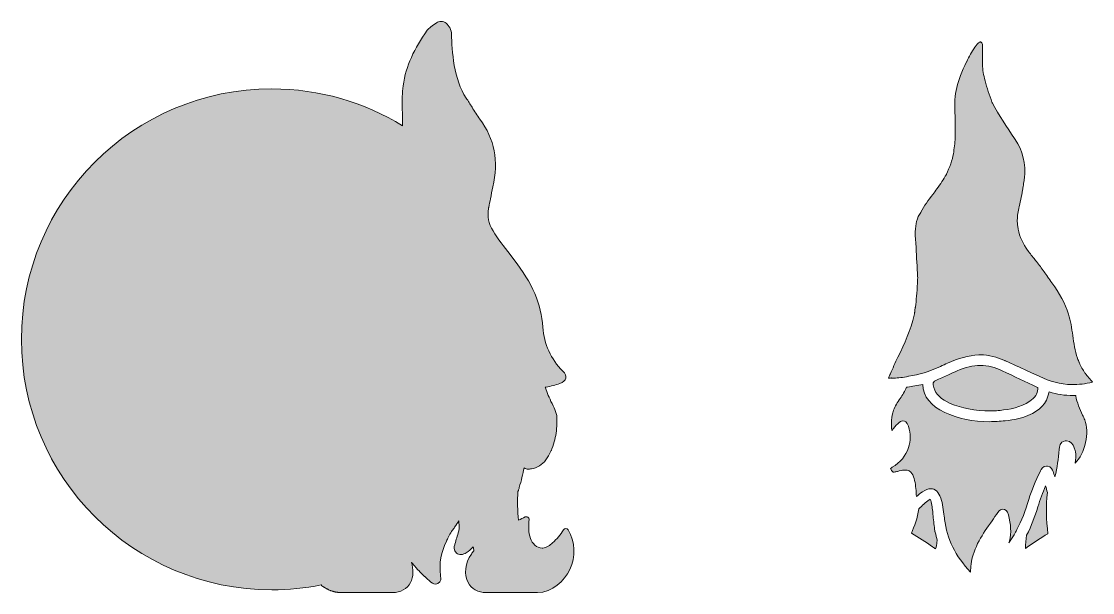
# Model space of a CAD drawing. Extents: x 5196 to 9860, y -2324 to 957.
# Drawn here: x 8253 to 9830, y -2324 to -1484 of the extents above; entities that cross this region are included whole.
import ezdxf

# ---------------------------------------------------------------- set-up
doc = ezdxf.new("R2010")
doc.units = 0
doc.header["$MEASUREMENT"] = 0
doc.layers.add('Layer 1', color=7, linetype='Continuous', lineweight=0)

# ---------------------------------------------------------------- blocks, each defined once
blk = doc.blocks.new('Block_1')
at = {"layer": 'Layer 1', "true_color": 0x66b9e0, "transparency": 33554687}
h = blk.add_hatch(color=143, dxfattribs=at)
h.dxf.hatch_style = 2
edge = h.paths.add_edge_path()
edge.add_spline(control_points=[(9830.1, -2014.8), (9819.7, -2017), (9809.1, -2018.2), (9799.9, -2018.2), (9798.9, -2018.2), (9798, -2018.2), (9797, -2018.1), (9795.9, -2018.1), (9794.6, -2018), (9793, -2017.9), (9776.2, -2016.7), (9761, -2010.5), (9747.1, -2003.9), (9742.6, -2001.8), (9738.1, -1999.7), (9733.6, -1997.7), (9723, -1992.8), (9712.1, -1987.8), (9701.4, -1983), (9701.2, -1982.9), (9700.9, -1982.8), (9700.6, -1982.7), (9700.5, -1982.7), (9700.1, -1982.6), (9699.5, -1982.4), (9689.6, -1978.3), (9677.6, -1974.2), (9664.6, -1974.2), (9664, -1974.2), (9663.4, -1974.2), (9662.8, -1974.2), (9662.7, -1974.2), (9662.6, -1974.2), (9662.5, -1974.2), (9647.7, -1975.5), (9632.3, -1979.6), (9616.7, -1986.4), (9616.7, -1986.5), (9616.6, -1986.5), (9616.5, -1986.5), (9613.1, -1988.3), (9609.7, -1989.9), (9606.3, -1991.4), (9589.7, -1998.9), (9574.4, -2003.6), (9559.6, -2005.9), (9559.5, -2005.9), (9559.4, -2005.9), (9559.3, -2005.9), (9551.1, -2007.7), (9543.9, -2008.5), (9537.6, -2008.5), (9536.4, -2008.5), (9535.3, -2008.5), (9534.2, -2008.5), (9533.9, -2008.4), (9533.7, -2008.4), (9533.4, -2008.4), (9533, -2008.4), (9532.4, -2008.5), (9531.8, -2008.5), (9531.4, -2008.5), (9530.8, -2008.5), (9530.3, -2008.5), (9530.2, -2008.5), (9530.1, -2008.5), (9529.9, -2008.5), (9530.1, -2007.2), (9531.2, -2004.8), (9531.7, -2003.6), (9531.8, -2003.3), (9532, -2003), (9532.1, -2002.7), (9535.7, -1994.3), (9539.7, -1985.9), (9543.6, -1977.7), (9553, -1958), (9562.8, -1937.7), (9567.3, -1915.9), (9567.6, -1914.5), (9567.9, -1913.2), (9568.1, -1911.9), (9568.2, -1911.6), (9568.2, -1911.4), (9568.2, -1911.1), (9568.3, -1908.6), (9568.6, -1906.2), (9569.1, -1904.7), (9569.2, -1904.5), (9569.2, -1904.4), (9569.2, -1904.2), (9569.3, -1904.1), (9569.3, -1903.9), (9569.3, -1903.8), (9570.6, -1894.3), (9571.6, -1882.6), (9572.2, -1868.9), (9572.3, -1868.8), (9572.3, -1868.5), (9572.3, -1868.5), (9572.2, -1867.5), (9572.3, -1866.4), (9572.4, -1865.1), (9572.4, -1865.1), (9572.4, -1864.5), (9572.4, -1864.5), (9572.5, -1863.5), (9572.6, -1862.2), (9572.6, -1861.1), (9572.6, -1861.1), (9572.6, -1861), (9572.6, -1861), (9572.6, -1860.8), (9572.6, -1860.6), (9572.6, -1860.4), (9572.6, -1860.4), (9572.5, -1859.3), (9572.5, -1859.3), (9571.8, -1845.3), (9571, -1830.9), (9570.2, -1816.7), (9570.2, -1816.6), (9570.2, -1816.5), (9570.2, -1816.4), (9568.5, -1799.1), (9568.8, -1785.6), (9570.9, -1778.4), (9572.6, -1772.3), (9574.2, -1769.3), (9577.1, -1764.8), (9577.1, -1764.8), (9577.1, -1764.7), (9577.1, -1764.7), (9577.2, -1764.6), (9577.2, -1764.6), (9577.2, -1764.5), (9582.1, -1755.3), (9588.5, -1746.8), (9594.7, -1738.6), (9596.8, -1735.8), (9598.9, -1733), (9600.9, -1730.2), (9606.2, -1722.9), (9610.9, -1716.3), (9614.8, -1709.1), (9614.8, -1709.1), (9614.8, -1709), (9614.8, -1709), (9614.9, -1708.9), (9615, -1708.8), (9615, -1708.6), (9619.2, -1699.5), (9623.9, -1686.7), (9625.2, -1678.7), (9626.4, -1671), (9627.3, -1662.8), (9627.8, -1655.1), (9627.8, -1655), (9627.8, -1654.7), (9627.8, -1654.7), (9627.9, -1646.5), (9627.9, -1638.4), (9627.8, -1629.9), (9627.8, -1629.9), (9627.8, -1628.4), (9627.8, -1628.4), (9627.8, -1627.6), (9627.8, -1626.7), (9627.8, -1625.8), (9627.8, -1625.8), (9627.8, -1625.5), (9627.8, -1625.4), (9627.3, -1617), (9626.8, -1608), (9627.3, -1599.1), (9627.7, -1592.5), (9628.7, -1586.7), (9630.2, -1581.3), (9630.2, -1581.3), (9630.3, -1581.2), (9630.3, -1581.1), (9632.8, -1569.4), (9637.2, -1557.8), (9644.7, -1543.4), (9644.7, -1543.3), (9644.8, -1543.2), (9644.8, -1543.1), (9648, -1535.6), (9652.1, -1528.5), (9656.9, -1521.9), (9657.8, -1520.6), (9658.8, -1519.3), (9659.8, -1518), (9660.8, -1516.8), (9661.8, -1515.6), (9662.9, -1514.8), (9663.6, -1514.4), (9664.2, -1514.1), (9664.8, -1514), (9664.9, -1514), (9664.9, -1514), (9665, -1514), (9665.1, -1514), (9665.2, -1514), (9665.3, -1514.1), (9665.6, -1514.1), (9666, -1514.3), (9666.3, -1514.6), (9666.4, -1514.7), (9666.4, -1514.8), (9666.5, -1514.8), (9667, -1515.3), (9667.3, -1515.9), (9667.6, -1516.6), (9668.2, -1518.4), (9668.1, -1520.6), (9668.1, -1523), (9668.1, -1523), (9668.1, -1523.5), (9668.1, -1523.6), (9668, -1528.5), (9668, -1533.5), (9667.9, -1538.4), (9667.9, -1541.2), (9667.9, -1544), (9667.9, -1546.9), (9667.9, -1546.9), (9667.9, -1547.1), (9667.9, -1547.1), (9668.2, -1554.8), (9669.5, -1562.9), (9671.8, -1571.2), (9674.6, -1581.6), (9678.2, -1592.4), (9682, -1602.6), (9682.1, -1602.7), (9682.1, -1602.8), (9682.1, -1602.9), (9682.1, -1602.9), (9682.3, -1603.1), (9682.3, -1603.1), (9682.4, -1603.4), (9682.5, -1603.6), (9682.6, -1604), (9692.3, -1622), (9703.9, -1639.3), (9715.1, -1656.1), (9715.1, -1656.1), (9716.1, -1657.5), (9716.1, -1657.5), (9727.5, -1674.5), (9732, -1693.2), (9729.7, -1714.7), (9729.5, -1716.4), (9729.3, -1718.1), (9729, -1719.8), (9728.5, -1723), (9728, -1726.2), (9727.5, -1729.2), (9727.3, -1730.2), (9727.1, -1731.2), (9727, -1732.2), (9725.3, -1741.7), (9723.4, -1750.6), (9721.4, -1759.2), (9719.8, -1765.8), (9719.1, -1772.3), (9719.3, -1778.7), (9719.3, -1780.9), (9719.5, -1783), (9719.8, -1785.2), (9721.2, -1796.5), (9725.4, -1807.3), (9732.5, -1817.5), (9733.2, -1818.5), (9733.8, -1819.5), (9734.5, -1820.5), (9734.5, -1820.5), (9734.5, -1820.5), (9734.5, -1820.5), (9734.6, -1820.6), (9734.7, -1820.7), (9734.7, -1820.8), (9738, -1825.2), (9741.7, -1829.9), (9745.2, -1834.3), (9745.9, -1835.2), (9746.6, -1836.2), (9747.4, -1837.1), (9751.3, -1842.1), (9755.2, -1847.1), (9758.7, -1852.1), (9760.5, -1854.5), (9762.1, -1856.9), (9763.7, -1859.2), (9763.7, -1859.3), (9763.8, -1859.5), (9763.9, -1859.6), (9766.2, -1862.6), (9768.3, -1865.6), (9770.3, -1868.5), (9781.2, -1884), (9789.5, -1898.4), (9794.5, -1914.6), (9794.5, -1914.6), (9794.5, -1914.7), (9794.5, -1914.7), (9797.8, -1924.3), (9799.4, -1935.2), (9800.9, -1945.9), (9802.4, -1957.1), (9804.1, -1968.7), (9807.7, -1979.2), (9807.8, -1979.4), (9807.9, -1979.6), (9808, -1979.8), (9808.7, -1981.9), (9809.6, -1983.9), (9810.4, -1985.8), (9810.5, -1986), (9810.6, -1986.1), (9810.6, -1986.3), (9813, -1991.5), (9815.8, -1996.5), (9818.9, -2001.2), (9819, -2001.3), (9819.1, -2001.4), (9819.2, -2001.5), (9820.9, -2003.7), (9822.7, -2005.9), (9824.5, -2008.1), (9826.4, -2010.3), (9828.3, -2012.6), (9830.1, -2014.8)], knot_values=[0, 0, 0, 0, 1, 1, 1, 2, 2, 2, 3, 3, 3, 4, 4, 4, 5, 5, 5, 6, 6, 6, 7, 7, 7, 8, 8, 8, 9, 9, 9, 10, 10, 10, 11, 11, 11, 12, 12, 12, 13, 13, 13, 14, 14, 14, 15, 15, 15, 16, 16, 16, 17, 17, 17, 18, 18, 18, 19, 19, 19, 20, 20, 20, 21, 21, 21, 22, 22, 22, 23, 23, 23, 24, 24, 24, 25, 25, 25, 26, 26, 26, 27, 27, 27, 28, 28, 28, 29, 29, 29, 30, 30, 30, 31, 31, 31, 32, 32, 32, 33, 33, 33, 34, 34, 34, 35, 35, 35, 36, 36, 36, 37, 37, 37, 38, 38, 38, 39, 39, 39, 40, 40, 40, 41, 41, 41, 42, 42, 42, 43, 43, 43, 44, 44, 44, 45, 45, 45, 46, 46, 46, 47, 47, 47, 48, 48, 48, 49, 49, 49, 50, 50, 50, 51, 51, 51, 52, 52, 52, 53, 53, 53, 54, 54, 54, 55, 55, 55, 56, 56, 56, 57, 57, 57, 58, 58, 58, 59, 59, 59, 60, 60, 60, 61, 61, 61, 62, 62, 62, 63, 63, 63, 64, 64, 64, 65, 65, 65, 66, 66, 66, 67, 67, 67, 68, 68, 68, 69, 69, 69, 70, 70, 70, 71, 71, 71, 72, 72, 72, 73, 73, 73, 74, 74, 74, 75, 75, 75, 76, 76, 76, 77, 77, 77, 78, 78, 78, 79, 79, 79, 80, 80, 80, 81, 81, 81, 82, 82, 82, 83, 83, 83, 84, 84, 84, 85, 85, 85, 86, 86, 86, 87, 87, 87, 88, 88, 88, 89, 89, 89, 90, 90, 90, 91, 91, 91, 92, 92, 92, 93, 93, 93, 94, 94, 94, 95, 95, 95, 96, 96, 96, 97, 97, 97, 98, 98, 98, 99, 99, 99, 100, 100, 100, 101, 101, 101, 102, 102, 102, 103, 103, 103, 104, 104, 104, 105, 105, 105, 106, 106, 106, 107, 107, 107, 108, 108, 108, 109, 109, 109, 110, 110, 110, 111, 111, 111, 111], degree=3, periodic=0)
at = {"layer": 'Layer 1', "true_color": 0xe89fbb, "transparency": 33554687}
h = blk.add_hatch(color=231, dxfattribs=at)
h.dxf.hatch_style = 2
edge = h.paths.add_edge_path()
edge.add_spline(control_points=[(9749.5, -2024.7), (9749.1, -2031.7), (9745.5, -2037.3), (9737.6, -2042.7), (9724, -2052), (9707.9, -2054.5), (9693.8, -2056.2), (9690.2, -2056.6), (9686.7, -2056.7), (9683.5, -2056.8), (9682.2, -2056.8), (9681, -2056.8), (9679.9, -2056.9), (9656.2, -2056.6), (9637.3, -2053.1), (9620.5, -2045.8), (9607.3, -2040.1), (9599.6, -2032.7), (9596.2, -2022.5), (9594.1, -2016.1), (9595, -2013.9), (9601.2, -2011.2), (9607.2, -2008.6), (9613.2, -2005.8), (9619.1, -2003.2), (9623, -2001.4), (9626.9, -1999.6), (9630.9, -1997.8), (9642.6, -1992.6), (9654, -1990), (9665, -1990), (9675.8, -1990), (9686.6, -1992.6), (9697, -1997.7), (9714.2, -2006.2), (9732.2, -2014.4), (9748, -2021.7), (9749.3, -2022.3), (9749.6, -2022.5), (9749.5, -2024.7)], knot_values=[0, 0, 0, 0, 1, 1, 1, 2, 2, 2, 3, 3, 3, 4, 4, 4, 5, 5, 5, 6, 6, 6, 7, 7, 7, 8, 8, 8, 9, 9, 9, 10, 10, 10, 11, 11, 11, 12, 12, 12, 13, 13, 13, 13], degree=3, periodic=0)
at = {"layer": 'Layer 1', "true_color": 0xf1ebea, "transparency": 33554687}
h = blk.add_hatch(color=7, dxfattribs=at)
h.dxf.hatch_style = 2
edge = h.paths.add_edge_path()
edge.add_spline(control_points=[(9804.4, -2133.6), (9805.5, -2128.1), (9806.2, -2122.5), (9804.7, -2116.5), (9804.6, -2116), (9804.4, -2115.6), (9804.3, -2115.1), (9803.9, -2113.4), (9803.5, -2111.5), (9802.6, -2109.7), (9801.3, -2107.1), (9798.3, -2100.9), (9791.5, -2100.9), (9790.8, -2100.9), (9790.1, -2101), (9789.5, -2101.1), (9781.7, -2102.4), (9781.1, -2109.8), (9780.8, -2113.4), (9779.7, -2127.2), (9778.3, -2140.6), (9774.5, -2153.6), (9773.6, -2151), (9772.8, -2148.5), (9771.9, -2146.1), (9771.2, -2144), (9769.2, -2138.6), (9763.5, -2137.9), (9763.1, -2137.9), (9762.7, -2137.9), (9762.3, -2137.9), (9756.9, -2137.9), (9754.6, -2142.5), (9753.4, -2145), (9753.4, -2145), (9753.2, -2145.3), (9753.2, -2145.3), (9745.8, -2160), (9740.3, -2173.7), (9736.3, -2187), (9731.3, -2203.9), (9725.5, -2218.4), (9718.7, -2231.4), (9717.8, -2233.1), (9716.9, -2234.7), (9716.1, -2236.3), (9713.9, -2240.1), (9711.6, -2243.9), (9708.9, -2248), (9708.2, -2249), (9707.6, -2250), (9706.9, -2251), (9707.1, -2250.2), (9707.4, -2249.3), (9707.6, -2248.5), (9711.1, -2235.9), (9709.6, -2223.9), (9706.1, -2209.6), (9704.7, -2203.7), (9701, -2201.6), (9697.9, -2201.6), (9696.3, -2201.6), (9693.3, -2202.2), (9690.6, -2206.2), (9687.8, -2210.3), (9684.9, -2214.4), (9682.1, -2218.5), (9668.6, -2237.5), (9654.7, -2257.2), (9651.3, -2282.4), (9650.8, -2286.2), (9650.6, -2290), (9650.4, -2294), (9628.1, -2270.5), (9615.6, -2245), (9612.1, -2216.4), (9612, -2214.9), (9611.8, -2213.4), (9611.6, -2211.9), (9610.6, -2203.1), (9609.6, -2194), (9606.6, -2185.1), (9603.5, -2176), (9598.6, -2171.3), (9592, -2171.3), (9588.3, -2171.3), (9584.2, -2172.8), (9579.5, -2175.9), (9576.3, -2178.1), (9573.4, -2180.5), (9570.7, -2182.9), (9570.3, -2174.8), (9569.8, -2167.1), (9568.1, -2159.4), (9566.4, -2151.6), (9563.9, -2143.9), (9554, -2143.9), (9551.8, -2143.9), (9549.1, -2144.3), (9545.6, -2145.1), (9544.7, -2145.3), (9543.8, -2145.6), (9542.9, -2145.8), (9541.3, -2146.2), (9539.7, -2146.6), (9538.2, -2146.9), (9538, -2146.9), (9537.7, -2146.9), (9537.5, -2146.9), (9536, -2146.9), (9534.8, -2146.2), (9533, -2142.3), (9532.8, -2141.9), (9532.8, -2141.6), (9532.8, -2141.6), (9533, -2141.1), (9534.6, -2140.1), (9535.1, -2139.8), (9547.1, -2132.6), (9555, -2123.1), (9559.1, -2110.8), (9562.4, -2101), (9562.4, -2090.7), (9559.1, -2079.5), (9557.1, -2073), (9553.6, -2071.6), (9550.9, -2071.6), (9548.4, -2071.6), (9545.9, -2073), (9543.3, -2075.7), (9540.3, -2078.8), (9537.6, -2082), (9534.6, -2085.6), (9533.1, -2074.8), (9533.9, -2065.3), (9537, -2056), (9539.2, -2049.7), (9542.8, -2044.3), (9546.8, -2038.5), (9550.3, -2033.4), (9553.9, -2028), (9556.4, -2021.9), (9556.5, -2021.9), (9556.7, -2021.9), (9556.8, -2021.9), (9557.1, -2021.8), (9557.5, -2021.8), (9557.8, -2021.7), (9564.4, -2020.6), (9572.2, -2019.4), (9580.1, -2017.9), (9581, -2036.1), (9591.6, -2049.6), (9612.4, -2059.1), (9632.4, -2068.2), (9654, -2072.7), (9678.6, -2072.7), (9685.9, -2072.7), (9693.6, -2072.2), (9701.5, -2071.4), (9714.8, -2070.1), (9725.5, -2067.6), (9734.9, -2063.6), (9753.6, -2055.7), (9761.7, -2046.9), (9766.1, -2029), (9777.6, -2032.5), (9789.4, -2034.2), (9801.3, -2034.2), (9802.4, -2034.2), (9803.5, -2034.2), (9804.6, -2034.2), (9804.6, -2034.2), (9804.9, -2034.2), (9804.9, -2034.2), (9805, -2034.2), (9805.1, -2034.2), (9805.2, -2034.2), (9805.3, -2034.3), (9805.3, -2034.4), (9805.3, -2034.6), (9807.1, -2044.8), (9811.3, -2054), (9815.4, -2063), (9816.5, -2065.3), (9817.6, -2067.8), (9818.6, -2070.2), (9826.2, -2087.8), (9818.8, -2120.3), (9804.4, -2133.6)], knot_values=[0, 0, 0, 0, 1, 1, 1, 2, 2, 2, 3, 3, 3, 4, 4, 4, 5, 5, 5, 6, 6, 6, 7, 7, 7, 8, 8, 8, 9, 9, 9, 10, 10, 10, 11, 11, 11, 12, 12, 12, 13, 13, 13, 14, 14, 14, 15, 15, 15, 16, 16, 16, 17, 17, 17, 18, 18, 18, 19, 19, 19, 20, 20, 20, 21, 21, 21, 22, 22, 22, 23, 23, 23, 24, 24, 24, 25, 25, 25, 26, 26, 26, 27, 27, 27, 28, 28, 28, 29, 29, 29, 30, 30, 30, 31, 31, 31, 32, 32, 32, 33, 33, 33, 34, 34, 34, 35, 35, 35, 36, 36, 36, 37, 37, 37, 38, 38, 38, 39, 39, 39, 40, 40, 40, 41, 41, 41, 42, 42, 42, 43, 43, 43, 44, 44, 44, 45, 45, 45, 46, 46, 46, 47, 47, 47, 48, 48, 48, 49, 49, 49, 50, 50, 50, 51, 51, 51, 52, 52, 52, 53, 53, 53, 54, 54, 54, 55, 55, 55, 56, 56, 56, 57, 57, 57, 58, 58, 58, 59, 59, 59, 60, 60, 60, 61, 61, 61, 62, 62, 62, 63, 63, 63, 63], degree=3, periodic=0)
at = {"layer": 'Layer 1', "true_color": 0xe8c1bb, "transparency": 33554687}
h = blk.add_hatch(color=254, dxfattribs=at)
h.dxf.hatch_style = 2
edge = h.paths.add_edge_path()
edge.add_spline(control_points=[(9764.4, -2237.5), (9754, -2243.4), (9744, -2249.9), (9734.4, -2256.8), (9733.3, -2257.7), (9732.2, -2258.5), (9731.2, -2259.2), (9731.1, -2253), (9732, -2246.4), (9733, -2239.6), (9740.4, -2226.1), (9745, -2211.9), (9749.5, -2198.1), (9753, -2187.4), (9756.3, -2177.1), (9760.9, -2167.2), (9761.7, -2170.4), (9762.6, -2173.7), (9763.5, -2176.9), (9761.6, -2196.9), (9761.8, -2217.2), (9764.4, -2237.5)], knot_values=[0, 0, 0, 0, 1, 1, 1, 2, 2, 2, 3, 3, 3, 4, 4, 4, 5, 5, 5, 6, 6, 6, 7, 7, 7, 7], degree=3, periodic=0)
h = blk.add_hatch(color=254, dxfattribs=at)
h.dxf.hatch_style = 2
edge = h.paths.add_edge_path()
edge.add_spline(control_points=[(9601.5, -2247.2), (9601.2, -2247.9), (9601.1, -2248.6), (9601, -2249.4), (9600.8, -2253), (9600, -2256.6), (9598.8, -2259.9), (9597.5, -2258.9), (9596.1, -2257.9), (9594.6, -2256.8), (9584.7, -2249.6), (9574.2, -2242.8), (9563.4, -2236.7), (9567.6, -2226.9), (9572.3, -2214.5), (9574.5, -2201), (9579.1, -2195.9), (9584.1, -2191.5), (9589.6, -2187.7), (9590.3, -2187.2), (9590.8, -2187), (9591.1, -2186.9), (9591.2, -2187.2), (9591.5, -2187.7), (9591.8, -2188.5), (9593.8, -2194.5), (9594.3, -2200.8), (9594.9, -2207.4), (9595, -2208.6), (9595.1, -2209.8), (9595.2, -2211), (9596, -2219.4), (9596.9, -2226.6), (9598, -2233.3), (9598.1, -2233.8), (9598.1, -2234.2), (9598.1, -2234.5), (9598.2, -2234.7), (9598.2, -2235), (9598.3, -2235.2), (9599.5, -2239.4), (9600.6, -2243.8), (9601.5, -2247.2)], knot_values=[0, 0, 0, 0, 1, 1, 1, 2, 2, 2, 3, 3, 3, 4, 4, 4, 5, 5, 5, 6, 6, 6, 7, 7, 7, 8, 8, 8, 9, 9, 9, 10, 10, 10, 11, 11, 11, 12, 12, 12, 13, 13, 13, 14, 14, 14, 14], degree=3, periodic=0)
at = {"layer": 'Layer 1'}
for points, knots in [([(9830.1, -2014.8), (9819.7, -2017), (9809.1, -2018.2), (9799.9, -2018.2), (9798.9, -2018.2), (9798, -2018.2), (9797, -2018.1), (9795.9, -2018.1), (9794.6, -2018), (9793, -2017.9), (9776.2, -2016.7), (9761, -2010.5), (9747.1, -2003.9), (9742.6, -2001.8), (9738.1, -1999.7), (9733.6, -1997.7), (9723, -1992.8), (9712.1, -1987.8), (9701.4, -1983), (9701.2, -1982.9), (9700.9, -1982.8), (9700.6, -1982.7), (9700.5, -1982.7), (9700.1, -1982.6), (9699.5, -1982.4), (9689.6, -1978.3), (9677.6, -1974.2), (9664.6, -1974.2), (9664, -1974.2), (9663.4, -1974.2), (9662.8, -1974.2), (9662.7, -1974.2), (9662.6, -1974.2), (9662.5, -1974.2), (9647.7, -1975.5), (9632.3, -1979.6), (9616.7, -1986.4), (9616.7, -1986.5), (9616.6, -1986.5), (9616.5, -1986.5), (9613.1, -1988.3), (9609.7, -1989.9), (9606.3, -1991.4), (9589.7, -1998.9), (9574.4, -2003.6), (9559.6, -2005.9), (9559.5, -2005.9), (9559.4, -2005.9), (9559.3, -2005.9), (9551.1, -2007.7), (9543.9, -2008.5), (9537.6, -2008.5), (9536.4, -2008.5), (9535.3, -2008.5), (9534.2, -2008.5), (9533.9, -2008.4), (9533.7, -2008.4), (9533.4, -2008.4), (9533, -2008.4), (9532.4, -2008.5), (9531.8, -2008.5), (9531.4, -2008.5), (9530.8, -2008.5), (9530.3, -2008.5), (9530.2, -2008.5), (9530.1, -2008.5), (9529.9, -2008.5), (9530.1, -2007.2), (9531.2, -2004.8), (9531.7, -2003.6), (9531.8, -2003.3), (9532, -2003), (9532.1, -2002.7), (9535.7, -1994.3), (9539.7, -1985.9), (9543.6, -1977.7), (9553, -1958), (9562.8, -1937.7), (9567.3, -1915.9), (9567.6, -1914.5), (9567.9, -1913.2), (9568.1, -1911.9), (9568.2, -1911.6), (9568.2, -1911.4), (9568.2, -1911.1), (9568.3, -1908.6), (9568.6, -1906.2), (9569.1, -1904.7), (9569.2, -1904.5), (9569.2, -1904.4), (9569.2, -1904.2), (9569.3, -1904.1), (9569.3, -1903.9), (9569.3, -1903.8), (9570.6, -1894.3), (9571.6, -1882.6), (9572.2, -1868.9), (9572.3, -1868.8), (9572.3, -1868.5), (9572.3, -1868.5), (9572.2, -1867.5), (9572.3, -1866.4), (9572.4, -1865.1), (9572.4, -1865.1), (9572.4, -1864.5), (9572.4, -1864.5), (9572.5, -1863.5), (9572.6, -1862.2), (9572.6, -1861.1), (9572.6, -1861.1), (9572.6, -1861), (9572.6, -1861), (9572.6, -1860.8), (9572.6, -1860.6), (9572.6, -1860.4), (9572.6, -1860.4), (9572.5, -1859.3), (9572.5, -1859.3), (9571.8, -1845.3), (9571, -1830.9), (9570.2, -1816.7), (9570.2, -1816.6), (9570.2, -1816.5), (9570.2, -1816.4), (9568.5, -1799.1), (9568.8, -1785.6), (9570.9, -1778.4), (9572.6, -1772.3), (9574.2, -1769.3), (9577.1, -1764.8), (9577.1, -1764.8), (9577.1, -1764.7), (9577.1, -1764.7), (9577.2, -1764.6), (9577.2, -1764.6), (9577.2, -1764.5), (9582.1, -1755.3), (9588.5, -1746.8), (9594.7, -1738.6), (9596.8, -1735.8), (9598.9, -1733), (9600.9, -1730.2), (9606.2, -1722.9), (9610.9, -1716.3), (9614.8, -1709.1), (9614.8, -1709.1), (9614.8, -1709), (9614.8, -1709), (9614.9, -1708.9), (9615, -1708.8), (9615, -1708.6), (9619.2, -1699.5), (9623.9, -1686.7), (9625.2, -1678.7), (9626.4, -1671), (9627.3, -1662.8), (9627.8, -1655.1), (9627.8, -1655), (9627.8, -1654.7), (9627.8, -1654.7), (9627.9, -1646.5), (9627.9, -1638.4), (9627.8, -1629.9), (9627.8, -1629.9), (9627.8, -1628.4), (9627.8, -1628.4), (9627.8, -1627.6), (9627.8, -1626.7), (9627.8, -1625.8), (9627.8, -1625.8), (9627.8, -1625.5), (9627.8, -1625.4), (9627.3, -1617), (9626.8, -1608), (9627.3, -1599.1), (9627.7, -1592.5), (9628.7, -1586.7), (9630.2, -1581.3), (9630.2, -1581.3), (9630.3, -1581.2), (9630.3, -1581.1), (9632.8, -1569.4), (9637.2, -1557.8), (9644.7, -1543.4), (9644.7, -1543.3), (9644.8, -1543.2), (9644.8, -1543.1), (9648, -1535.6), (9652.1, -1528.5), (9656.9, -1521.9), (9657.8, -1520.6), (9658.8, -1519.3), (9659.8, -1518), (9660.8, -1516.8), (9661.8, -1515.6), (9662.9, -1514.8), (9663.6, -1514.4), (9664.2, -1514.1), (9664.8, -1514), (9664.9, -1514), (9664.9, -1514), (9665, -1514), (9665.1, -1514), (9665.2, -1514), (9665.3, -1514.1), (9665.6, -1514.1), (9666, -1514.3), (9666.3, -1514.6), (9666.4, -1514.7), (9666.4, -1514.8), (9666.5, -1514.8), (9667, -1515.3), (9667.3, -1515.9), (9667.6, -1516.6), (9668.2, -1518.4), (9668.1, -1520.6), (9668.1, -1523), (9668.1, -1523), (9668.1, -1523.5), (9668.1, -1523.6), (9668, -1528.5), (9668, -1533.5), (9667.9, -1538.4), (9667.9, -1541.2), (9667.9, -1544), (9667.9, -1546.9), (9667.9, -1546.9), (9667.9, -1547.1), (9667.9, -1547.1), (9668.2, -1554.8), (9669.5, -1562.9), (9671.8, -1571.2), (9674.6, -1581.6), (9678.2, -1592.4), (9682, -1602.6), (9682.1, -1602.7), (9682.1, -1602.8), (9682.1, -1602.9), (9682.1, -1602.9), (9682.3, -1603.1), (9682.3, -1603.1), (9682.4, -1603.4), (9682.5, -1603.6), (9682.6, -1604), (9692.3, -1622), (9703.9, -1639.3), (9715.1, -1656.1), (9715.1, -1656.1), (9716.1, -1657.5), (9716.1, -1657.5), (9727.5, -1674.5), (9732, -1693.2), (9729.7, -1714.7), (9729.5, -1716.4), (9729.3, -1718.1), (9729, -1719.8), (9728.5, -1723), (9728, -1726.2), (9727.5, -1729.2), (9727.3, -1730.2), (9727.1, -1731.2), (9727, -1732.2), (9725.3, -1741.7), (9723.4, -1750.6), (9721.4, -1759.2), (9719.8, -1765.8), (9719.1, -1772.3), (9719.3, -1778.7), (9719.3, -1780.9), (9719.5, -1783), (9719.8, -1785.2), (9721.2, -1796.5), (9725.4, -1807.3), (9732.5, -1817.5), (9733.2, -1818.5), (9733.8, -1819.5), (9734.5, -1820.5), (9734.5, -1820.5), (9734.5, -1820.5), (9734.5, -1820.5), (9734.6, -1820.6), (9734.7, -1820.7), (9734.7, -1820.8), (9738, -1825.2), (9741.7, -1829.9), (9745.2, -1834.3), (9745.9, -1835.2), (9746.6, -1836.2), (9747.4, -1837.1), (9751.3, -1842.1), (9755.2, -1847.1), (9758.7, -1852.1), (9760.5, -1854.5), (9762.1, -1856.9), (9763.7, -1859.2), (9763.7, -1859.3), (9763.8, -1859.5), (9763.9, -1859.6), (9766.2, -1862.6), (9768.3, -1865.6), (9770.3, -1868.5), (9781.2, -1884), (9789.5, -1898.4), (9794.5, -1914.6), (9794.5, -1914.6), (9794.5, -1914.7), (9794.5, -1914.7), (9797.8, -1924.3), (9799.4, -1935.2), (9800.9, -1945.9), (9802.4, -1957.1), (9804.1, -1968.7), (9807.7, -1979.2), (9807.8, -1979.4), (9807.9, -1979.6), (9808, -1979.8), (9808.7, -1981.9), (9809.6, -1983.9), (9810.4, -1985.8), (9810.5, -1986), (9810.6, -1986.1), (9810.6, -1986.3), (9813, -1991.5), (9815.8, -1996.5), (9818.9, -2001.2), (9819, -2001.3), (9819.1, -2001.4), (9819.2, -2001.5), (9820.9, -2003.7), (9822.7, -2005.9), (9824.5, -2008.1), (9826.4, -2010.3), (9828.3, -2012.6), (9830.1, -2014.8)], [0, 0, 0, 0, 1, 1, 1, 2, 2, 2, 3, 3, 3, 4, 4, 4, 5, 5, 5, 6, 6, 6, 7, 7, 7, 8, 8, 8, 9, 9, 9, 10, 10, 10, 11, 11, 11, 12, 12, 12, 13, 13, 13, 14, 14, 14, 15, 15, 15, 16, 16, 16, 17, 17, 17, 18, 18, 18, 19, 19, 19, 20, 20, 20, 21, 21, 21, 22, 22, 22, 23, 23, 23, 24, 24, 24, 25, 25, 25, 26, 26, 26, 27, 27, 27, 28, 28, 28, 29, 29, 29, 30, 30, 30, 31, 31, 31, 32, 32, 32, 33, 33, 33, 34, 34, 34, 35, 35, 35, 36, 36, 36, 37, 37, 37, 38, 38, 38, 39, 39, 39, 40, 40, 40, 41, 41, 41, 42, 42, 42, 43, 43, 43, 44, 44, 44, 45, 45, 45, 46, 46, 46, 47, 47, 47, 48, 48, 48, 49, 49, 49, 50, 50, 50, 51, 51, 51, 52, 52, 52, 53, 53, 53, 54, 54, 54, 55, 55, 55, 56, 56, 56, 57, 57, 57, 58, 58, 58, 59, 59, 59, 60, 60, 60, 61, 61, 61, 62, 62, 62, 63, 63, 63, 64, 64, 64, 65, 65, 65, 66, 66, 66, 67, 67, 67, 68, 68, 68, 69, 69, 69, 70, 70, 70, 71, 71, 71, 72, 72, 72, 73, 73, 73, 74, 74, 74, 75, 75, 75, 76, 76, 76, 77, 77, 77, 78, 78, 78, 79, 79, 79, 80, 80, 80, 81, 81, 81, 82, 82, 82, 83, 83, 83, 84, 84, 84, 85, 85, 85, 86, 86, 86, 87, 87, 87, 88, 88, 88, 89, 89, 89, 90, 90, 90, 91, 91, 91, 92, 92, 92, 93, 93, 93, 94, 94, 94, 95, 95, 95, 96, 96, 96, 97, 97, 97, 98, 98, 98, 99, 99, 99, 100, 100, 100, 101, 101, 101, 102, 102, 102, 103, 103, 103, 104, 104, 104, 105, 105, 105, 106, 106, 106, 107, 107, 107, 108, 108, 108, 109, 109, 109, 110, 110, 110, 111, 111, 111, 111]), ([(9749.5, -2024.7), (9749.1, -2031.7), (9745.5, -2037.3), (9737.6, -2042.7), (9724, -2052), (9707.9, -2054.5), (9693.8, -2056.2), (9690.2, -2056.6), (9686.7, -2056.7), (9683.5, -2056.8), (9682.2, -2056.8), (9681, -2056.8), (9679.9, -2056.9), (9656.2, -2056.6), (9637.3, -2053.1), (9620.5, -2045.8), (9607.3, -2040.1), (9599.6, -2032.7), (9596.2, -2022.5), (9594.1, -2016.1), (9595, -2013.9), (9601.2, -2011.2), (9607.2, -2008.6), (9613.2, -2005.8), (9619.1, -2003.2), (9623, -2001.4), (9626.9, -1999.6), (9630.9, -1997.8), (9642.6, -1992.6), (9654, -1990), (9665, -1990), (9675.8, -1990), (9686.6, -1992.6), (9697, -1997.7), (9714.2, -2006.2), (9732.2, -2014.4), (9748, -2021.7), (9749.3, -2022.3), (9749.6, -2022.5), (9749.5, -2024.7)], [0, 0, 0, 0, 1, 1, 1, 2, 2, 2, 3, 3, 3, 4, 4, 4, 5, 5, 5, 6, 6, 6, 7, 7, 7, 8, 8, 8, 9, 9, 9, 10, 10, 10, 11, 11, 11, 12, 12, 12, 13, 13, 13, 13]), ([(9804.4, -2133.6), (9805.5, -2128.1), (9806.2, -2122.5), (9804.7, -2116.5), (9804.6, -2116), (9804.4, -2115.6), (9804.3, -2115.1), (9803.9, -2113.4), (9803.5, -2111.5), (9802.6, -2109.7), (9801.3, -2107.1), (9798.3, -2100.9), (9791.5, -2100.9), (9790.8, -2100.9), (9790.1, -2101), (9789.5, -2101.1), (9781.7, -2102.4), (9781.1, -2109.8), (9780.8, -2113.4), (9779.7, -2127.2), (9778.3, -2140.6), (9774.5, -2153.6), (9773.6, -2151), (9772.8, -2148.5), (9771.9, -2146.1), (9771.2, -2144), (9769.2, -2138.6), (9763.5, -2137.9), (9763.1, -2137.9), (9762.7, -2137.9), (9762.3, -2137.9), (9756.9, -2137.9), (9754.6, -2142.5), (9753.4, -2145), (9753.4, -2145), (9753.2, -2145.3), (9753.2, -2145.3), (9745.8, -2160), (9740.3, -2173.7), (9736.3, -2187), (9731.3, -2203.9), (9725.5, -2218.4), (9718.7, -2231.4), (9717.8, -2233.1), (9716.9, -2234.7), (9716.1, -2236.3), (9713.9, -2240.1), (9711.6, -2243.9), (9708.9, -2248), (9708.2, -2249), (9707.6, -2250), (9706.9, -2251), (9707.1, -2250.2), (9707.4, -2249.3), (9707.6, -2248.5), (9711.1, -2235.9), (9709.6, -2223.9), (9706.1, -2209.6), (9704.7, -2203.7), (9701, -2201.6), (9697.9, -2201.6), (9696.3, -2201.6), (9693.3, -2202.2), (9690.6, -2206.2), (9687.8, -2210.3), (9684.9, -2214.4), (9682.1, -2218.5), (9668.6, -2237.5), (9654.7, -2257.2), (9651.3, -2282.4), (9650.8, -2286.2), (9650.6, -2290), (9650.4, -2294), (9628.1, -2270.5), (9615.6, -2245), (9612.1, -2216.4), (9612, -2214.9), (9611.8, -2213.4), (9611.6, -2211.9), (9610.6, -2203.1), (9609.6, -2194), (9606.6, -2185.1), (9603.5, -2176), (9598.6, -2171.3), (9592, -2171.3), (9588.3, -2171.3), (9584.2, -2172.8), (9579.5, -2175.9), (9576.3, -2178.1), (9573.4, -2180.5), (9570.7, -2182.9), (9570.3, -2174.8), (9569.8, -2167.1), (9568.1, -2159.4), (9566.4, -2151.6), (9563.9, -2143.9), (9554, -2143.9), (9551.8, -2143.9), (9549.1, -2144.3), (9545.6, -2145.1), (9544.7, -2145.3), (9543.8, -2145.6), (9542.9, -2145.8), (9541.3, -2146.2), (9539.7, -2146.6), (9538.2, -2146.9), (9538, -2146.9), (9537.7, -2146.9), (9537.5, -2146.9), (9536, -2146.9), (9534.8, -2146.2), (9533, -2142.3), (9532.8, -2141.9), (9532.8, -2141.6), (9532.8, -2141.6), (9533, -2141.1), (9534.6, -2140.1), (9535.1, -2139.8), (9547.1, -2132.6), (9555, -2123.1), (9559.1, -2110.8), (9562.4, -2101), (9562.4, -2090.7), (9559.1, -2079.5), (9557.1, -2073), (9553.6, -2071.6), (9550.9, -2071.6), (9548.4, -2071.6), (9545.9, -2073), (9543.3, -2075.7), (9540.3, -2078.8), (9537.6, -2082), (9534.6, -2085.6), (9533.1, -2074.8), (9533.9, -2065.3), (9537, -2056), (9539.2, -2049.7), (9542.8, -2044.3), (9546.8, -2038.5), (9550.3, -2033.4), (9553.9, -2028), (9556.4, -2021.9), (9556.5, -2021.9), (9556.7, -2021.9), (9556.8, -2021.9), (9557.1, -2021.8), (9557.5, -2021.8), (9557.8, -2021.7), (9564.4, -2020.6), (9572.2, -2019.4), (9580.1, -2017.9), (9581, -2036.1), (9591.6, -2049.6), (9612.4, -2059.1), (9632.4, -2068.2), (9654, -2072.7), (9678.6, -2072.7), (9685.9, -2072.7), (9693.6, -2072.2), (9701.5, -2071.4), (9714.8, -2070.1), (9725.5, -2067.6), (9734.9, -2063.6), (9753.6, -2055.7), (9761.7, -2046.9), (9766.1, -2029), (9777.6, -2032.5), (9789.4, -2034.2), (9801.3, -2034.2), (9802.4, -2034.2), (9803.5, -2034.2), (9804.6, -2034.2), (9804.6, -2034.2), (9804.9, -2034.2), (9804.9, -2034.2), (9805, -2034.2), (9805.1, -2034.2), (9805.2, -2034.2), (9805.3, -2034.3), (9805.3, -2034.4), (9805.3, -2034.6), (9807.1, -2044.8), (9811.3, -2054), (9815.4, -2063), (9816.5, -2065.3), (9817.6, -2067.8), (9818.6, -2070.2), (9826.2, -2087.8), (9818.8, -2120.3), (9804.4, -2133.6)], [0, 0, 0, 0, 1, 1, 1, 2, 2, 2, 3, 3, 3, 4, 4, 4, 5, 5, 5, 6, 6, 6, 7, 7, 7, 8, 8, 8, 9, 9, 9, 10, 10, 10, 11, 11, 11, 12, 12, 12, 13, 13, 13, 14, 14, 14, 15, 15, 15, 16, 16, 16, 17, 17, 17, 18, 18, 18, 19, 19, 19, 20, 20, 20, 21, 21, 21, 22, 22, 22, 23, 23, 23, 24, 24, 24, 25, 25, 25, 26, 26, 26, 27, 27, 27, 28, 28, 28, 29, 29, 29, 30, 30, 30, 31, 31, 31, 32, 32, 32, 33, 33, 33, 34, 34, 34, 35, 35, 35, 36, 36, 36, 37, 37, 37, 38, 38, 38, 39, 39, 39, 40, 40, 40, 41, 41, 41, 42, 42, 42, 43, 43, 43, 44, 44, 44, 45, 45, 45, 46, 46, 46, 47, 47, 47, 48, 48, 48, 49, 49, 49, 50, 50, 50, 51, 51, 51, 52, 52, 52, 53, 53, 53, 54, 54, 54, 55, 55, 55, 56, 56, 56, 57, 57, 57, 58, 58, 58, 59, 59, 59, 60, 60, 60, 61, 61, 61, 62, 62, 62, 63, 63, 63, 63]), ([(9764.4, -2237.5), (9754, -2243.4), (9744, -2249.9), (9734.4, -2256.8), (9733.3, -2257.7), (9732.2, -2258.5), (9731.2, -2259.2), (9731.1, -2253), (9732, -2246.4), (9733, -2239.6), (9740.4, -2226.1), (9745, -2211.9), (9749.5, -2198.1), (9753, -2187.4), (9756.3, -2177.1), (9760.9, -2167.2), (9761.7, -2170.4), (9762.6, -2173.7), (9763.5, -2176.9), (9761.6, -2196.9), (9761.8, -2217.2), (9764.4, -2237.5)], [0, 0, 0, 0, 1, 1, 1, 2, 2, 2, 3, 3, 3, 4, 4, 4, 5, 5, 5, 6, 6, 6, 7, 7, 7, 7]), ([(9601.5, -2247.2), (9601.2, -2247.9), (9601.1, -2248.6), (9601, -2249.4), (9600.8, -2253), (9600, -2256.6), (9598.8, -2259.9), (9597.5, -2258.9), (9596.1, -2257.9), (9594.6, -2256.8), (9584.7, -2249.6), (9574.2, -2242.8), (9563.4, -2236.7), (9567.6, -2226.9), (9572.3, -2214.5), (9574.5, -2201), (9579.1, -2195.9), (9584.1, -2191.5), (9589.6, -2187.7), (9590.3, -2187.2), (9590.8, -2187), (9591.1, -2186.9), (9591.2, -2187.2), (9591.5, -2187.7), (9591.8, -2188.5), (9593.8, -2194.5), (9594.3, -2200.8), (9594.9, -2207.4), (9595, -2208.6), (9595.1, -2209.8), (9595.2, -2211), (9596, -2219.4), (9596.9, -2226.6), (9598, -2233.3), (9598.1, -2233.8), (9598.1, -2234.2), (9598.1, -2234.5), (9598.2, -2234.7), (9598.2, -2235), (9598.3, -2235.2), (9599.5, -2239.4), (9600.6, -2243.8), (9601.5, -2247.2)], [0, 0, 0, 0, 1, 1, 1, 2, 2, 2, 3, 3, 3, 4, 4, 4, 5, 5, 5, 6, 6, 6, 7, 7, 7, 8, 8, 8, 9, 9, 9, 10, 10, 10, 11, 11, 11, 12, 12, 12, 13, 13, 13, 14, 14, 14, 14])]:
    blk.add_open_spline(points, degree=3, knots=knots, dxfattribs=at)

msp = doc.modelspace()

# ---------------------------------------------------------------- hatches: boundary and pattern name
at = {"layer": 'Layer 1', "true_color": 0xe6e7e8, "transparency": 33554687}
h = msp.add_hatch(color=254, dxfattribs=at)
h.dxf.hatch_style = 2
edge = h.paths.add_edge_path()
edge.add_spline(control_points=[(9057.9, -2231.9), (9057.2, -2230.7), (9055.9, -2230), (9054.5, -2230), (9054.5, -2230), (9054.5, -2230), (9054.5, -2230), (9053.1, -2230), (9051.8, -2230.7), (9051.1, -2231.9), (9046.7, -2239), (9041.3, -2245.4), (9035.1, -2251), (9031.6, -2254.1), (9026.5, -2258.2), (9020.8, -2258.7), (9020.5, -2258.7), (9020.1, -2258.7), (9019.8, -2258.7), (9012, -2258.7), (9005.2, -2251.6), (9002.6, -2244.6), (8999.3, -2236), (9000, -2225.8), (9000.6, -2216.8), (9000.7, -2215.4), (9000.1, -2214), (8998.9, -2213.2), (8998.2, -2212.8), (8997.4, -2212.5), (8996.6, -2212.5), (8996.1, -2212.5), (8995.5, -2212.6), (8995, -2212.9), (8991.6, -2214.4), (8988.2, -2216), (8984.9, -2217.7), (8983.5, -2203.7), (8983.2, -2189.4), (8984.2, -2175.2), (8985.1, -2173.7), (8985.5, -2172.2), (8985.8, -2170.8), (8985.9, -2170.4), (8986, -2170), (8986.1, -2169.6), (8989.1, -2159.5), (8991.5, -2149.8), (8993.3, -2140.6), (8995, -2141.8), (8997.2, -2142.5), (9000, -2142.5), (9000.9, -2142.5), (9001.9, -2142.4), (9002.8, -2142.3), (9003.2, -2142.3), (9003.5, -2142.2), (9003.9, -2142.2), (9003.9, -2142.2), (9004.2, -2142.1), (9004.2, -2142.1), (9012.5, -2140.7), (9019.9, -2136.1), (9025.1, -2129), (9027.8, -2125.3), (9030.4, -2120.9), (9033.3, -2115.2), (9033.7, -2114.6), (9034.1, -2113.4), (9037.4, -2102.5), (9040, -2094.2), (9041.3, -2085.1), (9041.4, -2075.5), (9041.4, -2073.6), (9041.4, -2071.7), (9041.6, -2069.7), (9042.1, -2061.4), (9038.3, -2053.7), (9034.9, -2046.9), (9034.9, -2046.9), (9034.4, -2045.9), (9034.4, -2045.9), (9030.1, -2037.4), (9027.1, -2030.2), (9024.8, -2023.1), (9024.6, -2022.7), (9024.5, -2022.3), (9024.5, -2022.1), (9024.7, -2022), (9025, -2022), (9025.5, -2021.9), (9033.2, -2020.3), (9039.6, -2018.8), (9045.9, -2016.6), (9050.9, -2014.9), (9053.9, -2012.2), (9054.7, -2008.8), (9055.4, -2005.5), (9054, -2001.9), (9050.3, -1998.3), (9032.5, -1980.5), (9022.6, -1958.7), (9020.9, -1933.6), (9018.7, -1899.7), (9005.4, -1869), (8978.1, -1833.9), (8978.1, -1833.9), (8972.7, -1827), (8972.7, -1827), (8963.2, -1814.9), (8954.8, -1804), (8947.5, -1792), (8941, -1781.2), (8938.8, -1770.5), (8940.9, -1759.1), (8940.9, -1758.6), (8941, -1758.1), (8941.1, -1757.6), (8942.1, -1753.4), (8942.9, -1749), (8943.7, -1744.8), (8944.8, -1739.1), (8946, -1733.2), (8947.3, -1727.4), (8956.1, -1689.3), (8949.9, -1656.7), (8928.2, -1627.8), (8924, -1622.2), (8920.2, -1616.1), (8916.6, -1610.1), (8913.9, -1605.7), (8911.1, -1601), (8908, -1596.6), (8889.9, -1570.1), (8886.7, -1526.3), (8886.5, -1502.6), (8886.4, -1497), (8883.1, -1490.1), (8878.6, -1486.5), (8876.6, -1484.8), (8873.9, -1483.9), (8871, -1483.9), (8868.5, -1483.9), (8866, -1484.7), (8864.2, -1486), (8859, -1489.5), (8852.4, -1494.3), (8850.7, -1496.8), (8831.7, -1524.7), (8819.2, -1548.1), (8815.2, -1578.7), (8813.8, -1589.5), (8813.8, -1600), (8813.9, -1608), (8813.9, -1612.3), (8814.1, -1616.6), (8814.2, -1620.7), (8814.2, -1620.7), (8814.3, -1625.4), (8814.3, -1625.4), (8814.3, -1627.2), (8814.4, -1629), (8814.4, -1630.9), (8814.5, -1633.3), (8814.5, -1635.5), (8814.5, -1637.5), (8758.4, -1603), (8692.4, -1583.1), (8621.8, -1583.1), (8418.3, -1583.1), (8253.3, -1748.1), (8253.3, -1951.6), (8253.3, -2155.1), (8418.3, -2320.1), (8621.8, -2320.1), (8646.6, -2320.1), (8670.9, -2317.6), (8694.3, -2312.9), (8695.3, -2313.7), (8696.2, -2314.4), (8697.2, -2315.1), (8697.6, -2315.4), (8698.1, -2315.7), (8698.4, -2315.9), (8698.7, -2316.1), (8699, -2316.3), (8699.2, -2316.5), (8700, -2317), (8700.8, -2317.5), (8701.8, -2318), (8702.3, -2318.3), (8702.8, -2318.5), (8703.3, -2318.8), (8703.3, -2318.8), (8703.8, -2319), (8703.8, -2319), (8704.1, -2319.2), (8704.4, -2319.4), (8704.7, -2319.5), (8705.8, -2320.1), (8707, -2320.6), (8708.2, -2321.1), (8708.7, -2321.2), (8709.1, -2321.4), (8709.6, -2321.6), (8710.2, -2321.8), (8710.8, -2322), (8711.5, -2322.2), (8712, -2322.4), (8712.6, -2322.5), (8713.1, -2322.6), (8713.2, -2322.7), (8713.2, -2322.7), (8713.3, -2322.7), (8713.7, -2322.8), (8714.1, -2322.9), (8714.5, -2323), (8714.8, -2323.1), (8715, -2323.1), (8715.2, -2323.2), (8715.6, -2323.2), (8716, -2323.3), (8716.4, -2323.4), (8716.6, -2323.4), (8716.8, -2323.5), (8717, -2323.5), (8717.4, -2323.6), (8717.7, -2323.6), (8718.1, -2323.7), (8718.4, -2323.7), (8718.6, -2323.7), (8718.9, -2323.8), (8719, -2323.8), (8719, -2323.8), (8719, -2323.8), (8719.4, -2323.8), (8719.8, -2323.9), (8720.2, -2323.9), (8720.8, -2324), (8721.4, -2324), (8722, -2324), (8722.6, -2324.1), (8723.2, -2324.1), (8723.8, -2324.1), (8723.8, -2324.1), (8799.2, -2324.1), (8799.2, -2324.1), (8811.6, -2324.1), (8821.2, -2318.8), (8826.1, -2309.4), (8830.6, -2300.9), (8830.8, -2289.8), (8827.3, -2279.4), (8827.3, -2279.4), (8828, -2280.3), (8828, -2280.3), (8829.8, -2282.6), (8831.7, -2284.9), (8833.8, -2287.2), (8834.5, -2288), (8835.2, -2288.8), (8835.9, -2289.5), (8836.1, -2289.7), (8836.3, -2289.9), (8836.5, -2290.2), (8837, -2290.7), (8837.6, -2291.3), (8838.1, -2291.8), (8840.8, -2294.6), (8843.6, -2297.4), (8846.7, -2300.3), (8846.7, -2300.3), (8846.9, -2300.6), (8846.9, -2300.6), (8847.6, -2301.2), (8848.2, -2301.8), (8848.9, -2302.4), (8850.7, -2304), (8852.5, -2305.6), (8854.3, -2307.2), (8856.7, -2309.3), (8859.5, -2311.5), (8863, -2311.5), (8864.2, -2311.5), (8865.3, -2311.3), (8866.3, -2310.8), (8872, -2308.3), (8870.8, -2302.6), (8870.3, -2300.2), (8870.2, -2299.7), (8870.1, -2299.2), (8870, -2298.9), (8868.1, -2281), (8871, -2264.6), (8878.9, -2248.6), (8879.1, -2248.2), (8879.3, -2247.6), (8879.7, -2247), (8881.3, -2243.4), (8884.5, -2236.7), (8887.5, -2232.9), (8888.9, -2231.1), (8890, -2229.7), (8890.9, -2228.2), (8890.9, -2228.2), (8891, -2227.9), (8891, -2227.9), (8893.1, -2224.7), (8895, -2221.6), (8897.2, -2218.6), (8897.2, -2219.2), (8897.2, -2219.7), (8897.3, -2220.3), (8897.3, -2220.3), (8897.4, -2221.3), (8897.4, -2221.3), (8897.9, -2227), (8897.9, -2227.1), (8897, -2233.5), (8896.1, -2237.4), (8895.1, -2240.3), (8894.1, -2243.5), (8893.2, -2246.3), (8892.3, -2249.2), (8891.4, -2252.9), (8891.4, -2252.9), (8891.2, -2253.7), (8891.2, -2253.7), (8890.3, -2256.6), (8888.8, -2262.1), (8893.8, -2265.9), (8895.7, -2267.4), (8897.8, -2268.2), (8900.1, -2268.2), (8903.4, -2268.2), (8906.2, -2266.6), (8908, -2265.5), (8911.8, -2263.1), (8915.3, -2260.2), (8918.3, -2257), (8918.6, -2259), (8918.9, -2260.8), (8919.4, -2262.6), (8918, -2264.2), (8916.8, -2265.8), (8915.6, -2267.4), (8906.5, -2280.6), (8904.5, -2297.5), (8910.7, -2309.4), (8915.7, -2318.8), (8925.3, -2324.1), (8937.7, -2324.1), (8937.7, -2324.1), (9013, -2324.1), (9013, -2324.1), (9034.7, -2324.1), (9052.6, -2307), (9060.8, -2290), (9069.6, -2271.9), (9068.5, -2249), (9057.9, -2231.9)], knot_values=[0, 0, 0, 0, 1, 1, 1, 2, 2, 2, 3, 3, 3, 4, 4, 4, 5, 5, 5, 6, 6, 6, 7, 7, 7, 8, 8, 8, 9, 9, 9, 10, 10, 10, 11, 11, 11, 12, 12, 12, 13, 13, 13, 14, 14, 14, 15, 15, 15, 16, 16, 16, 17, 17, 17, 18, 18, 18, 19, 19, 19, 20, 20, 20, 21, 21, 21, 22, 22, 22, 23, 23, 23, 24, 24, 24, 25, 25, 25, 26, 26, 26, 27, 27, 27, 28, 28, 28, 29, 29, 29, 30, 30, 30, 31, 31, 31, 32, 32, 32, 33, 33, 33, 34, 34, 34, 35, 35, 35, 36, 36, 36, 37, 37, 37, 38, 38, 38, 39, 39, 39, 40, 40, 40, 41, 41, 41, 42, 42, 42, 43, 43, 43, 44, 44, 44, 45, 45, 45, 46, 46, 46, 47, 47, 47, 48, 48, 48, 49, 49, 49, 50, 50, 50, 51, 51, 51, 52, 52, 52, 53, 53, 53, 54, 54, 54, 55, 55, 55, 56, 56, 56, 57, 57, 57, 58, 58, 58, 59, 59, 59, 60, 60, 60, 61, 61, 61, 62, 62, 62, 63, 63, 63, 64, 64, 64, 65, 65, 65, 66, 66, 66, 67, 67, 67, 68, 68, 68, 69, 69, 69, 70, 70, 70, 71, 71, 71, 72, 72, 72, 73, 73, 73, 74, 74, 74, 75, 75, 75, 76, 76, 76, 77, 77, 77, 78, 78, 78, 79, 79, 79, 80, 80, 80, 81, 81, 81, 82, 82, 82, 83, 83, 83, 84, 84, 84, 85, 85, 85, 86, 86, 86, 87, 87, 87, 88, 88, 88, 89, 89, 89, 90, 90, 90, 91, 91, 91, 92, 92, 92, 93, 93, 93, 94, 94, 94, 95, 95, 95, 96, 96, 96, 97, 97, 97, 98, 98, 98, 99, 99, 99, 100, 100, 100, 101, 101, 101, 102, 102, 102, 103, 103, 103, 104, 104, 104, 105, 105, 105, 106, 106, 106, 107, 107, 107, 108, 108, 108, 109, 109, 109, 110, 110, 110, 111, 111, 111, 112, 112, 112, 113, 113, 113, 114, 114, 114, 115, 115, 115, 116, 116, 116, 117, 117, 117, 118, 118, 118, 119, 119, 119, 120, 120, 120, 120], degree=3, periodic=0)

# ---------------------------------------------------------------- linework, layer by layer
at = {"layer": 'Layer 1'}
msp.add_open_spline([(9057.9, -2231.9), (9057.2, -2230.7), (9055.9, -2230), (9054.5, -2230), (9054.5, -2230), (9054.5, -2230), (9054.5, -2230), (9053.1, -2230), (9051.8, -2230.7), (9051.1, -2231.9), (9046.7, -2239), (9041.3, -2245.4), (9035.1, -2251), (9031.6, -2254.1), (9026.5, -2258.2), (9020.8, -2258.7), (9020.5, -2258.7), (9020.1, -2258.7), (9019.8, -2258.7), (9012, -2258.7), (9005.2, -2251.6), (9002.6, -2244.6), (8999.3, -2236), (9000, -2225.8), (9000.6, -2216.8), (9000.7, -2215.4), (9000.1, -2214), (8998.9, -2213.2), (8998.2, -2212.8), (8997.4, -2212.5), (8996.6, -2212.5), (8996.1, -2212.5), (8995.5, -2212.6), (8995, -2212.9), (8991.6, -2214.4), (8988.2, -2216), (8984.9, -2217.7), (8983.5, -2203.7), (8983.2, -2189.4), (8984.2, -2175.2), (8985.1, -2173.7), (8985.5, -2172.2), (8985.8, -2170.8), (8985.9, -2170.4), (8986, -2170), (8986.1, -2169.6), (8989.1, -2159.5), (8991.5, -2149.8), (8993.3, -2140.6), (8995, -2141.8), (8997.2, -2142.5), (9000, -2142.5), (9000.9, -2142.5), (9001.9, -2142.4), (9002.8, -2142.3), (9003.2, -2142.3), (9003.5, -2142.2), (9003.9, -2142.2), (9003.9, -2142.2), (9004.2, -2142.1), (9004.2, -2142.1), (9012.5, -2140.7), (9019.9, -2136.1), (9025.1, -2129), (9027.8, -2125.3), (9030.4, -2120.9), (9033.3, -2115.2), (9033.7, -2114.6), (9034.1, -2113.4), (9037.4, -2102.5), (9040, -2094.2), (9041.3, -2085.1), (9041.4, -2075.5), (9041.4, -2073.6), (9041.4, -2071.7), (9041.6, -2069.7), (9042.1, -2061.4), (9038.3, -2053.7), (9034.9, -2046.9), (9034.9, -2046.9), (9034.4, -2045.9), (9034.4, -2045.9), (9030.1, -2037.4), (9027.1, -2030.2), (9024.8, -2023.1), (9024.6, -2022.7), (9024.5, -2022.3), (9024.5, -2022.1), (9024.7, -2022), (9025, -2022), (9025.5, -2021.9), (9033.2, -2020.3), (9039.6, -2018.8), (9045.9, -2016.6), (9050.9, -2014.9), (9053.9, -2012.2), (9054.7, -2008.8), (9055.4, -2005.5), (9054, -2001.9), (9050.3, -1998.3), (9032.5, -1980.5), (9022.6, -1958.7), (9020.9, -1933.6), (9018.7, -1899.7), (9005.4, -1869), (8978.1, -1833.9), (8978.1, -1833.9), (8972.7, -1827), (8972.7, -1827), (8963.2, -1814.9), (8954.8, -1804), (8947.5, -1792), (8941, -1781.2), (8938.8, -1770.5), (8940.9, -1759.1), (8940.9, -1758.6), (8941, -1758.1), (8941.1, -1757.6), (8942.1, -1753.4), (8942.9, -1749), (8943.7, -1744.8), (8944.8, -1739.1), (8946, -1733.2), (8947.3, -1727.4), (8956.1, -1689.3), (8949.9, -1656.7), (8928.2, -1627.8), (8924, -1622.2), (8920.2, -1616.1), (8916.6, -1610.1), (8913.9, -1605.7), (8911.1, -1601), (8908, -1596.6), (8889.9, -1570.1), (8886.7, -1526.3), (8886.5, -1502.6), (8886.4, -1497), (8883.1, -1490.1), (8878.6, -1486.5), (8876.6, -1484.8), (8873.9, -1483.9), (8871, -1483.9), (8868.5, -1483.9), (8866, -1484.7), (8864.2, -1486), (8859, -1489.5), (8852.4, -1494.3), (8850.7, -1496.8), (8831.7, -1524.7), (8819.2, -1548.1), (8815.2, -1578.7), (8813.8, -1589.5), (8813.8, -1600), (8813.9, -1608), (8813.9, -1612.3), (8814.1, -1616.6), (8814.2, -1620.7), (8814.2, -1620.7), (8814.3, -1625.4), (8814.3, -1625.4), (8814.3, -1627.2), (8814.4, -1629), (8814.4, -1630.9), (8814.5, -1633.3), (8814.5, -1635.5), (8814.5, -1637.5), (8758.4, -1603), (8692.4, -1583.1), (8621.8, -1583.1), (8418.3, -1583.1), (8253.3, -1748.1), (8253.3, -1951.6), (8253.3, -2155.1), (8418.3, -2320.1), (8621.8, -2320.1), (8646.6, -2320.1), (8670.9, -2317.6), (8694.3, -2312.9), (8695.3, -2313.7), (8696.2, -2314.4), (8697.2, -2315.1), (8697.6, -2315.4), (8698.1, -2315.7), (8698.4, -2315.9), (8698.7, -2316.1), (8699, -2316.3), (8699.2, -2316.5), (8700, -2317), (8700.8, -2317.5), (8701.8, -2318), (8702.3, -2318.3), (8702.8, -2318.5), (8703.3, -2318.8), (8703.3, -2318.8), (8703.8, -2319), (8703.8, -2319), (8704.1, -2319.2), (8704.4, -2319.4), (8704.7, -2319.5), (8705.8, -2320.1), (8707, -2320.6), (8708.2, -2321.1), (8708.7, -2321.2), (8709.1, -2321.4), (8709.6, -2321.6), (8710.2, -2321.8), (8710.8, -2322), (8711.5, -2322.2), (8712, -2322.4), (8712.6, -2322.5), (8713.1, -2322.6), (8713.2, -2322.7), (8713.2, -2322.7), (8713.3, -2322.7), (8713.7, -2322.8), (8714.1, -2322.9), (8714.5, -2323), (8714.8, -2323.1), (8715, -2323.1), (8715.2, -2323.2), (8715.6, -2323.2), (8716, -2323.3), (8716.4, -2323.4), (8716.6, -2323.4), (8716.8, -2323.5), (8717, -2323.5), (8717.4, -2323.6), (8717.7, -2323.6), (8718.1, -2323.7), (8718.4, -2323.7), (8718.6, -2323.7), (8718.9, -2323.8), (8719, -2323.8), (8719, -2323.8), (8719, -2323.8), (8719.4, -2323.8), (8719.8, -2323.9), (8720.2, -2323.9), (8720.8, -2324), (8721.4, -2324), (8722, -2324), (8722.6, -2324.1), (8723.2, -2324.1), (8723.8, -2324.1), (8723.8, -2324.1), (8799.2, -2324.1), (8799.2, -2324.1), (8811.6, -2324.1), (8821.2, -2318.8), (8826.1, -2309.4), (8830.6, -2300.9), (8830.8, -2289.8), (8827.3, -2279.4), (8827.3, -2279.4), (8828, -2280.3), (8828, -2280.3), (8829.8, -2282.6), (8831.7, -2284.9), (8833.8, -2287.2), (8834.5, -2288), (8835.2, -2288.8), (8835.9, -2289.5), (8836.1, -2289.7), (8836.3, -2289.9), (8836.5, -2290.2), (8837, -2290.7), (8837.6, -2291.3), (8838.1, -2291.8), (8840.8, -2294.6), (8843.6, -2297.4), (8846.7, -2300.3), (8846.7, -2300.3), (8846.9, -2300.6), (8846.9, -2300.6), (8847.6, -2301.2), (8848.2, -2301.8), (8848.9, -2302.4), (8850.7, -2304), (8852.5, -2305.6), (8854.3, -2307.2), (8856.7, -2309.3), (8859.5, -2311.5), (8863, -2311.5), (8864.2, -2311.5), (8865.3, -2311.3), (8866.3, -2310.8), (8872, -2308.3), (8870.8, -2302.6), (8870.3, -2300.2), (8870.2, -2299.7), (8870.1, -2299.2), (8870, -2298.9), (8868.1, -2281), (8871, -2264.6), (8878.9, -2248.6), (8879.1, -2248.2), (8879.3, -2247.6), (8879.7, -2247), (8881.3, -2243.4), (8884.5, -2236.7), (8887.5, -2232.9), (8888.9, -2231.1), (8890, -2229.7), (8890.9, -2228.2), (8890.9, -2228.2), (8891, -2227.9), (8891, -2227.9), (8893.1, -2224.7), (8895, -2221.6), (8897.2, -2218.6), (8897.2, -2219.2), (8897.2, -2219.7), (8897.3, -2220.3), (8897.3, -2220.3), (8897.4, -2221.3), (8897.4, -2221.3), (8897.9, -2227), (8897.9, -2227.1), (8897, -2233.5), (8896.1, -2237.4), (8895.1, -2240.3), (8894.1, -2243.5), (8893.2, -2246.3), (8892.3, -2249.2), (8891.4, -2252.9), (8891.4, -2252.9), (8891.2, -2253.7), (8891.2, -2253.7), (8890.3, -2256.6), (8888.8, -2262.1), (8893.8, -2265.9), (8895.7, -2267.4), (8897.8, -2268.2), (8900.1, -2268.2), (8903.4, -2268.2), (8906.2, -2266.6), (8908, -2265.5), (8911.8, -2263.1), (8915.3, -2260.2), (8918.3, -2257), (8918.6, -2259), (8918.9, -2260.8), (8919.4, -2262.6), (8918, -2264.2), (8916.8, -2265.8), (8915.6, -2267.4), (8906.5, -2280.6), (8904.5, -2297.5), (8910.7, -2309.4), (8915.7, -2318.8), (8925.3, -2324.1), (8937.7, -2324.1), (8937.7, -2324.1), (9013, -2324.1), (9013, -2324.1), (9034.7, -2324.1), (9052.6, -2307), (9060.8, -2290), (9069.6, -2271.9), (9068.5, -2249), (9057.9, -2231.9)], degree=3, knots=[0, 0, 0, 0, 1, 1, 1, 2, 2, 2, 3, 3, 3, 4, 4, 4, 5, 5, 5, 6, 6, 6, 7, 7, 7, 8, 8, 8, 9, 9, 9, 10, 10, 10, 11, 11, 11, 12, 12, 12, 13, 13, 13, 14, 14, 14, 15, 15, 15, 16, 16, 16, 17, 17, 17, 18, 18, 18, 19, 19, 19, 20, 20, 20, 21, 21, 21, 22, 22, 22, 23, 23, 23, 24, 24, 24, 25, 25, 25, 26, 26, 26, 27, 27, 27, 28, 28, 28, 29, 29, 29, 30, 30, 30, 31, 31, 31, 32, 32, 32, 33, 33, 33, 34, 34, 34, 35, 35, 35, 36, 36, 36, 37, 37, 37, 38, 38, 38, 39, 39, 39, 40, 40, 40, 41, 41, 41, 42, 42, 42, 43, 43, 43, 44, 44, 44, 45, 45, 45, 46, 46, 46, 47, 47, 47, 48, 48, 48, 49, 49, 49, 50, 50, 50, 51, 51, 51, 52, 52, 52, 53, 53, 53, 54, 54, 54, 55, 55, 55, 56, 56, 56, 57, 57, 57, 58, 58, 58, 59, 59, 59, 60, 60, 60, 61, 61, 61, 62, 62, 62, 63, 63, 63, 64, 64, 64, 65, 65, 65, 66, 66, 66, 67, 67, 67, 68, 68, 68, 69, 69, 69, 70, 70, 70, 71, 71, 71, 72, 72, 72, 73, 73, 73, 74, 74, 74, 75, 75, 75, 76, 76, 76, 77, 77, 77, 78, 78, 78, 79, 79, 79, 80, 80, 80, 81, 81, 81, 82, 82, 82, 83, 83, 83, 84, 84, 84, 85, 85, 85, 86, 86, 86, 87, 87, 87, 88, 88, 88, 89, 89, 89, 90, 90, 90, 91, 91, 91, 92, 92, 92, 93, 93, 93, 94, 94, 94, 95, 95, 95, 96, 96, 96, 97, 97, 97, 98, 98, 98, 99, 99, 99, 100, 100, 100, 101, 101, 101, 102, 102, 102, 103, 103, 103, 104, 104, 104, 105, 105, 105, 106, 106, 106, 107, 107, 107, 108, 108, 108, 109, 109, 109, 110, 110, 110, 111, 111, 111, 112, 112, 112, 113, 113, 113, 114, 114, 114, 115, 115, 115, 116, 116, 116, 117, 117, 117, 118, 118, 118, 119, 119, 119, 120, 120, 120, 120], dxfattribs=at)

# ---------------------------------------------------------------- block references
msp.add_blockref('Block_1', (0, 0), dxfattribs=at)

doc.saveas('drawing.dxf')
